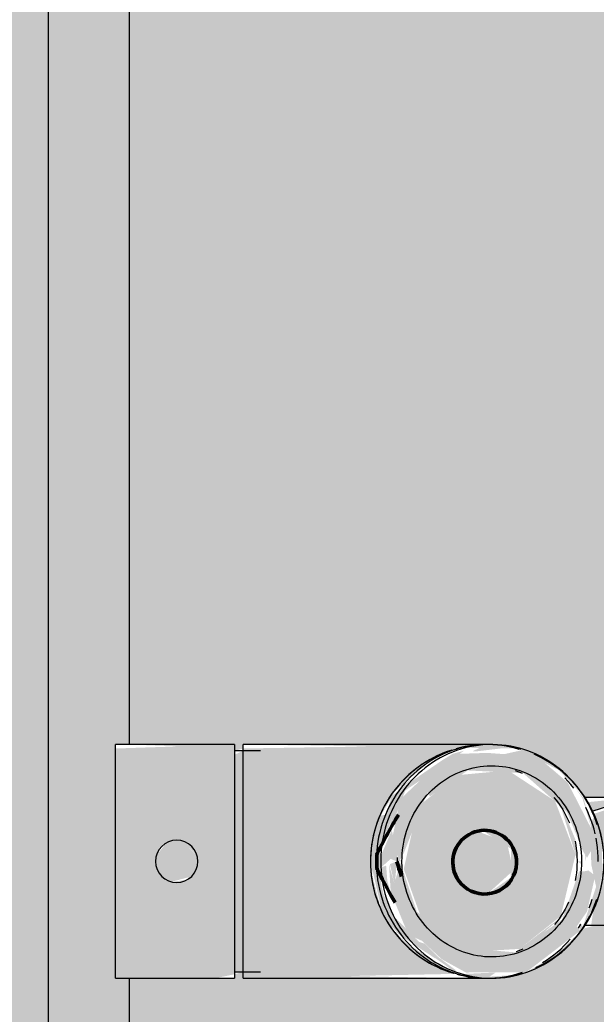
# Model space of a CAD drawing. Header units: inches. Extents: x -4266 to -1814, y 9706 to 12441.
# Drawn here: x -3603.19 to -3597.85, y 10604.27 to 10613.49 of the extents above; entities that cross this region are included whole.
import ezdxf

# ---------------------------------------------------------------- set-up
doc = ezdxf.new("R2010")
doc.units = ezdxf.units.IN
doc.header["$MEASUREMENT"] = 0
for name, color, linetype, lineweight in [('0-1', 7, 'Continuous', 5), ('0-2', 10, 'Continuous', 13), ('A-ANNO-DIMS', 211, 'Continuous', 9), ('A-ANNO-DIMS-96', 211, 'Continuous', 9), ('A-GENM-1', 11, 'Continuous', 9), ('A-GENM-2', 7, 'Continuous', 9), ('A-GENM-3', 250, 'Continuous', 50), ('A-WALL-1', 8, 'Continuous', 5), ('A-WALL-4', 10, 'Continuous', 13), ('P-SANR-FIXT-3', 55, 'Continuous', 9), ('Q-CASE-1', 53, 'Continuous', 9), ('Q-CASE-2', 7, 'Continuous', 9)]:
    doc.layers.add(name, color=color, linetype=linetype, lineweight=lineweight)
doc.styles.add('Century Gothic', font='ufonts.com_century-gothic.ttf', dxfattribs={"height": 9})
doc.dimstyles.new('OD__1_16__Tol__', dxfattribs={"dimscale": 12, "dimtxt": 9.397514, "dimasz": 1, "dimexe": 0.75, "dimexo": 0.5, "dimgap": 0.125, "dimtad": 1, "dimdec": 4, "dimrnd": 0.0625, "dimzin": 3, "dimdsep": 46, "dimlunit": 4, "dimtxsty": 'Century Gothic', "dimblk1": 'OBLIQUE', "dimblk2": 'OBLIQUE', "dimsah": 1, "dimcen": 0.09, "dimdle": 0.75, "dimazin": 0, "dimtfac": 1, "dimtdec": 4, "dimtix": 1, "dimtmove": 0, "dimatfit": 3, "dimfxl": 1, "dimtvp": 1, "dimtfill": 1, "dimfrac": 2, "dimtolj": 1, "dimtzin": 0, "dimarcsym": 2})

# ---------------------------------------------------------------- blocks, each defined once
blk = doc.blocks.new('Vanity Cabinet-Double Door - 33_-V74-FLOOR PLAN - 1ST FLOOR')
at = {"layer": 'Q-CASE-1'}
h = blk.add_hatch(color=256, dxfattribs=at)
h.paths.add_polyline_path([(16.4877, 3.6597), (16.4877, 5.0785), (1.5866, 5.0785), (1.6222, 4.9488), (1.6798, 4.8979), (1.8617, 4.7047), (2.0258, 4.4272), (2.0517, 4.2751), (2.0787, 3.8784), (2.0418, 1.8057), (2.0197, 1.8057), (2.0418, 1.7276), (2.0787, 1.7276), (2.0787, 0.75), (16.4877, 0.75)], flags=0)
h.paths.add_polyline_path([(0.4055, 4.9694), (0.4055, 5.0785), (-15.0123, 5.0785), (-15.0123, 0.75), (-0.0866, 0.75), (-0.0497, 1.7276), (-0.0276, 1.7276), (-0.0497, 1.8057), (-0.0866, 1.8057), (-0.0497, 4.3497), (0.1495, 4.7295), (0.3597, 4.9454), (0.385, 4.9537)], flags=0)
blk.add_hatch(color=256, dxfattribs=at).paths.add_polyline_path([(17.2377, 0), (16.4877, 0.75), (2.0787, 0.75), (2.0418, 0.6246), (-0.0866, 0.6246), (-0.0866, 0.75), (-15.0123, 0.75), (-15.7623, 0), (15.7198, 0)], flags=0)
at = {"layer": 'Q-CASE-2'}
for p, q in [((-15.0123, 0.75), (-0.0866, 0.75)), ((2.0787, 0.75), (16.4877, 0.75))]:
    blk.add_line(p, q, dxfattribs=at)
blk = doc.blocks.new('kitchen_faucet_14143 - kitchen_faucet_14143-V167-FLOOR PLAN - 1ST FLOOR')
at = {"layer": 'A-GENM-1'}
h = blk.add_hatch(color=256, dxfattribs=at)
h.paths.add_polyline_path([(0, 1.0827), (-0.0787, 1.0297), (0.2802, 1.0458)], flags=0)
h.paths.add_polyline_path([(0.3525, 1.0158), (0.7952, 0.7269), (0.6375, 0.8638), (0.4098, 0.9921), (0.3529, 1.0157)], flags=0)
h.paths.add_polyline_path([(-0.4466, 0.9769), (-0.6531, 0.8518), (-0.4545, 0.9722)], flags=0)
h.paths.add_polyline_path([(0.2174, 0.8425), (-0.3002, 0.8107), (-0.6821, 0.506), (-0.8181, -0.0632), (-0.6288, -0.5582), (-0.1935, -0.8425), (0.2737, -0.7992), (0.6454, -0.5062), (0.7741, 0.0718), (0.6052, 0.5445), (0.2588, 0.8107)], flags=0)
h.paths.add_polyline_path([(-0.8789, 0), (-0.8376, 0), (-0.8712, 0.0252)], flags=0)
h.paths.add_polyline_path([(-0.8841, 0.611), (-0.9969, 0.3982), (-1.066, 0.127), (-1.0636, -0.1447), (-0.991, -0.4125), (-0.963, -0.3683), (-0.9602, -0.0936), (-0.9646, 0.0316), (-1.009, 0.2348), (-0.8997, 0.5633)], flags=0)
h.paths.add_polyline_path([(0.8373, 0), (0.7962, 0), (0.829, -0.0401)], flags=0)
h.paths.add_polyline_path([(0.8858, 0), (0.8578, 0.0079), (0.8854, -0.0012)], flags=0)
h.paths.add_polyline_path([(0.8841, 0.611), (0.9828, 0.2175), (0.9838, 0.1311), (0.9838, 0.0569), (0.8956, -0.0226), (1.0093, -0.0907), (0.984, -0.1308), (1.003, -0.212), (0.9422, -0.4323), (0.9858, -0.4249), (1.0458, -0.2802), (1.0827, 0), (0.9838, 0.4298), (0.8877, 0.6064)], flags=0)
h.paths.add_polyline_path([(-0.002, 0.3017), (0.2697, 0.1322), (0.2916, -0.1171), (0.0364, -0.2803), (-0.2219, -0.1153), (-0.2159, 0.1517), (-0.0299, 0.2821)], flags=0)
h.paths.add_polyline_path([(0.8506, -0.6548), (0.4963, -0.9563), (0.6445, -0.8585), (0.8299, -0.6818)], flags=0)
h.paths.add_polyline_path([(-0.8506, -0.6548), (-0.634, -0.8666), (-0.8249, -0.6735)], flags=0)
h.paths.add_polyline_path([(0.1122, -1.0181), (-0.2056, -1.0556), (0, -1.0827), (0.1358, -1.0215)], flags=0)
for points in [[(-0.3577, 1.0297), (-0.6553, 0.8017), (-0.7911, 0.6967), (-0.8566, 0.6368), (-0.8284, 0.6044), (-0.9246, 0.4645), (-1.0006, 0.1324), (-0.9371, 0.084), (-0.8938, 0.0936), (-0.8502, 0.0936), (-0.6949, 0.5392), (-0.2558, 0.8425), (0.2737, 0.7992), (0.6533, 0.4651), (0.8041, 0.0129), (0.8616, 0.2039), (0.9108, 0.0285), (0.8945, 0.2858), (0.732, 0.6785), (0.6052, 0.7364), (0.4212, 0.907), (0.1978, 1.0297), (-0.342, 1.0278)], [(2.2638, 1.0827), (0.289, 1.0421), (0.66, 0.8466), (0.8781, 0.6297), (0.9981, 0.3953), (1.0653, 0.1319), (1.0631, -0.1486), (0.9847, -0.4278), (0.8506, -0.6548), (0.6375, -0.8638), (0.4043, -0.9944), (0.2802, -1.0458), (0, -1.0827), (2.2638, -1.0458), (2.2638, 1.0458)], [(2.2638, 1.0236), (2.2638, -1.0236), (2.3419, -0.9887), (2.3419, 1.0236)], [(2.9294, 0.1901), (2.7392, 0.1392), (2.6883, -0.0509), (2.8275, -0.1901), (2.9769, -0.1705), (3.0686, -0.0509), (3.0176, 0.1392)], [(-1.072, -0.0811), (-6.351, -1.824), (-6.2575, -2.0265), (-6.2397, -2.1741), (-0.9806, -0.4376), (-1.068, -0.1118), (-1.0719, -0.082)], [(0.815, 0), (0.7705, -0.0837), (0.5538, -0.6406), (0.5309, -0.6016), (0.1814, -0.8425), (-0.3329, -0.8173), (-0.738, -0.4587), (-0.8881, -0.0936), (-0.9245, -0.0331), (-0.9602, -0.0936), (-0.9829, -0.2669), (-0.7448, -0.7316), (-0.5036, -0.9376), (-0.3191, -1.0297), (-0.1568, -0.9935), (0, -1.005), (0.3089, -0.9947), (0.5211, -0.8295), (0.5471, -0.8206), (0.8051, -0.5769), (0.8843, -0.1985), (0.829, -0.0401)]]:
    blk.add_hatch(color=256, dxfattribs=at).paths.add_polyline_path(points, flags=0)
h = blk.add_hatch(color=256, dxfattribs=at)
h.paths.add_polyline_path([(-0.3346, 1.0297), (-0.2934, 1.0222), (-0.3219, 1.0285)], flags=0)
h.paths.add_polyline_path([(0.3333, 1.0297), (0.376, 0.9876), (0.3346, 1.0297)], flags=0)
h.paths.add_polyline_path([(0.4835, 0.8987), (0.8555, 0.5193), (0.9754, 0.2802), (0.8877, 0.6), (0.818, 0.6785), (0.4836, 0.8987)], flags=0)
h.paths.add_polyline_path([(0.289, 1.0297), (0.4445, 0.921), (0.2954, 1.0297)], flags=0)
h.paths.add_polyline_path([(-0.7601, 0.7205), (-0.8841, 0.611), (-0.8655, 0.5701), (-0.8566, 0.6368), (-0.8571, 0.6459), (-0.7647, 0.717)], flags=0)
h = blk.add_hatch(color=256, dxfattribs=at)
h.paths.add_polyline_path([(0.2775, 1.0421), (0.2985, 1.0027), (0.4532, 0.8867), (0.5784, 0.7638), (0.653, 0.7392), (0.7982, 0.5992), (0.7185, 0.7217), (0.5011, 0.8833), (0.2868, 1.0321)], flags=0)
h.paths.add_polyline_path([(-0.2588, 0.8425), (-0.3257, 0.8228), (-0.7302, 0.4842), (-0.6776, 0.5207), (-0.2711, 0.833)], flags=0)
h = blk.add_hatch(color=256, dxfattribs=at)
h.paths.add_polyline_path([(2.5203, 1.0827), (2.3419, 1.0458), (2.3419, -1.0827), (3.4449, -1.0458), (3.4449, 1.0827), (3.3195, 1.0827)], flags=0)
h.paths.add_polyline_path([(2.9294, 0.1901), (3.0264, 0.1063), (3.046, -0.1013), (2.9769, -0.1705), (2.8009, -0.1636), (2.6883, -0.0509), (2.78, 0.1705)], flags=0)
h = blk.add_hatch(color=256, dxfattribs=at)
h.paths.add_polyline_path([(-6.2992, 0.5906), (-6.2992, -0.5906), (-4.172, -0.5505), (-4.1133, -0.5704), (-3.8111, -0.5906), (-2.5781, -0.5704), (-1.0763, -0.0485), (-1.0613, 0.1621), (-0.9889, 0.4176), (-0.963, 0.5906), (-3.9982, 0.5677), (-4.044, 0.5906), (-4.3739, 0.5906)], flags=0)
h.paths.add_polyline_path([(-0.9705, -0.462), (-1.366, -0.5906), (-0.9318, -0.5489), (-0.963, -0.4801)], flags=0)
h = blk.add_hatch(color=256, dxfattribs=at)
h.paths.add_polyline_path([(-0.002, 0.3017), (-0.2396, 0.0857), (-0.1824, -0.1784), (0.0725, -0.2707), (0.2916, -0.1171), (0.2649, 0.1774), (0.0146, 0.294)], flags=0)
h.paths.add_polyline_path([(-6.9672, -1.8966), (-7.1107, -2.1595), (-6.9672, -2.408), (-6.6531, -2.3754), (-6.5463, -2.1141), (-6.6719, -1.8966), (-6.965, -1.8966)], flags=0)
h = blk.add_hatch(color=256, dxfattribs=at)
h.paths.add_polyline_path([(0.9025, 0.2599), (0.9257, 0.1842), (0.9376, 0.0389), (1.0215, 0.0715), (0.922, 0.2289)], flags=0)
h.paths.add_polyline_path([(0.8578, 0.2208), (0.8373, 0), (0.9023, 0.0252), (0.8585, 0.2175)], flags=0)
h.paths.add_polyline_path([(0.8373, 0), (0.8379, -0.0656), (0.8843, -0.2886), (0.984, -0.057), (0.8578, -0.0079)], flags=0)
h = blk.add_hatch(color=256, dxfattribs=at)
h.paths.add_polyline_path([(-0.9118, 0), (-0.9118, -0.1293), (-0.9058, -0.0271)], flags=0)
h.paths.add_polyline_path([(-0.8376, 0), (-0.816, -0.2049), (-0.6669, -0.5607), (-0.6856, -0.4945), (-0.8362, -0.0045)], flags=0)
h.paths.add_polyline_path([(0.9467, -0.1898), (0.8692, -0.3683), (0.7591, -0.6576), (0.2159, -1.0248), (0.319, -0.9972), (0.4215, -0.9341), (0.7971, -0.6769), (0.9427, -0.2064)], flags=0)
h = blk.add_hatch(color=256, dxfattribs=at)
h.paths.add_polyline_path([(0.984, -0.1308), (0.9238, -0.284), (0.7868, -0.6862), (0.6151, -0.8206), (0.7245, -0.7464), (0.8877, -0.6), (1.0093, -0.1985)], flags=0)
h.paths.add_polyline_path([(-0.9746, -0.2864), (-0.8919, -0.587), (-0.8172, -0.679), (-0.8826, -0.5841), (-0.9657, -0.3071)], flags=0)
h.paths.add_polyline_path([(0.6607, -0.7517), (0.5211, -0.8658), (0.6502, -0.7638)], flags=0)
at = {"layer": 'A-GENM-2'}
for p, q in [((2.2638, 1.0827), (0, 1.0827)), ((2.3419, 1.0236), (2.1014, 1.0236)), ((2.2638, 1.0827), (2.2638, -1.0827)), ((3.4449, 1.0827), (2.3419, 1.0827)), ((2.3419, -1.0827), (2.3419, 1.0827)), ((3.4449, 1.0827), (3.4449, -1.0827)), ((-0.8999, 0.5906), (-6.2992, 0.5906)), ((-0.8444, 0.6188), (-0.8672, 0.5829)), ((-0.6454, 0.5591), (-0.6239, 0.5862)), ((0.8322, 0), (0.8315, -0.0356)), ((-6.2431, -2.1752), (-0.9705, -0.462)), ((-1.366, -0.5906), (-0.8999, -0.5906)), ((0, -1.0827), (2.2638, -1.0827)), ((2.1014, -1.0236), (2.3419, -1.0236)), ((2.3419, -1.0827), (3.4449, -1.0827))]:
    blk.add_line(p, q, dxfattribs=at)
at = {"layer": 'A-GENM-2', "flags": 128}
for points in [[(-0.0414, 1.0827), (-0.0828, 1.0818), (-0.1241, 1.0792), (-0.1652, 1.0748), (-0.2062, 1.0687), (-0.2469, 1.0609), (-0.2873, 1.0513), (-0.3272, 1.0401), (-0.3667, 1.0272), (-0.4056, 1.0126), (-0.444, 0.9964), (-0.4816, 0.9786), (-0.5186, 0.9592), (-0.5548, 0.9383), (-0.5901, 0.9159), (-0.6246, 0.8921), (-0.658, 0.8668), (-0.6905, 0.8401), (-0.722, 0.8121), (-0.7523, 0.7828), (-0.7815, 0.7523), (-0.8095, 0.7206), (-0.8362, 0.6877), (-0.8617, 0.6538), (-0.8858, 0.6188), (-0.9086, 0.5829), (-0.93, 0.546), (-0.95, 0.5083), (-0.9685, 0.4698), (-0.9856, 0.4305), (-1.0011, 0.3906), (-1.0152, 0.3501)], [(0.2687, 1.0488), (0.2265, 1.0587), (0.184, 1.0669), (0.1412, 1.0734), (0.0982, 1.0782), (0.055, 1.0813), (0.0117, 1.0826), (-0.0316, 1.0822), (-0.0749, 1.0801), (-0.118, 1.0762), (-0.1609, 1.0706), (-0.2036, 1.0634), (-0.246, 1.0544), (-0.288, 1.0437), (-0.3295, 1.0313)], [(0.2687, 1.0488), (0.2265, 1.0587), (0.184, 1.0669), (0.1412, 1.0734), (0.0982, 1.0782), (0.055, 1.0813), (0.0117, 1.0826), (-0.0316, 1.0822), (-0.0749, 1.0801), (-0.118, 1.0762), (-0.1609, 1.0706), (-0.2036, 1.0634), (-0.246, 1.0544), (-0.288, 1.0437), (-0.3295, 1.0313)], [(0.2687, 1.0488), (0.2265, 1.0587), (0.184, 1.0669), (0.1412, 1.0734), (0.0982, 1.0782), (0.055, 1.0813), (0.0117, 1.0826), (-0.0316, 1.0822), (-0.0749, 1.0801), (-0.118, 1.0762), (-0.1609, 1.0706), (-0.2036, 1.0634), (-0.246, 1.0544), (-0.288, 1.0437), (-0.3295, 1.0313)], [(0.2687, 1.0488), (0.2265, 1.0587), (0.184, 1.0669), (0.1412, 1.0734), (0.0982, 1.0782), (0.055, 1.0813), (0.0117, 1.0826), (-0.0316, 1.0822), (-0.0749, 1.0801), (-0.118, 1.0762), (-0.1609, 1.0706), (-0.2036, 1.0634), (-0.246, 1.0544), (-0.288, 1.0437), (-0.3295, 1.0313)], [(0.2687, 1.0488), (0.2265, 1.0587), (0.184, 1.0669), (0.1412, 1.0734), (0.0982, 1.0782), (0.055, 1.0813), (0.0117, 1.0826), (-0.0316, 1.0822), (-0.0749, 1.0801), (-0.118, 1.0762), (-0.1609, 1.0706), (-0.2036, 1.0634), (-0.246, 1.0544), (-0.288, 1.0437), (-0.3295, 1.0313)], [(0.2687, 1.0488), (0.2265, 1.0587), (0.184, 1.0669), (0.1412, 1.0734), (0.0982, 1.0782), (0.055, 1.0813), (0.0117, 1.0826), (-0.0316, 1.0822), (-0.0749, 1.0801), (-0.118, 1.0762), (-0.1609, 1.0706), (-0.2036, 1.0634), (-0.246, 1.0544), (-0.288, 1.0437), (-0.3295, 1.0313)], [(0, 1.0827), (-0.0414, 1.0818), (-0.0827, 1.0792), (-0.1239, 1.0748), (-0.1648, 1.0687), (-0.2055, 1.0609), (-0.2459, 1.0513), (-0.2858, 1.0401), (-0.3253, 1.0272)], [(0.9877, 0), (0.9869, 0.0431), (0.9844, 0.0861), (0.9803, 0.129), (0.9747, 0.1717), (0.9674, 0.2141), (0.9585, 0.2561), (0.948, 0.2978), (0.9359, 0.339), (0.9223, 0.3797), (0.9072, 0.4198), (0.8905, 0.4593), (0.8724, 0.498), (0.8528, 0.5359), (0.8318, 0.573), (0.8093, 0.6092), (0.7856, 0.6444), (0.7604, 0.6787), (0.734, 0.7118), (0.7064, 0.7439), (0.6775, 0.7747), (0.6475, 0.8043), (0.6164, 0.8327), (0.5841, 0.8597), (0.5509, 0.8854), (0.5167, 0.9096), (0.4816, 0.9324), (0.4457, 0.9538), (0.4089, 0.9735), (0.3714, 0.9918), (0.3333, 1.0084), (0.2945, 1.0234), (0.2551, 1.0368), (0.2153, 1.0485), (0.1751, 1.0585), (0.1345, 1.0668), (0.0936, 1.0733), (0.0524, 1.0782), (0.0112, 1.0813), (-0.0302, 1.0826), (-0.0414, 1.0827)], [(1.0291, 0), (1.0282, 0.0431), (1.0258, 0.0861), (1.0217, 0.129), (1.016, 0.1717), (1.0087, 0.2141), (0.9998, 0.2561), (0.9894, 0.2978), (0.9773, 0.339), (0.9637, 0.3797), (0.9486, 0.4198), (0.9319, 0.4593), (0.9138, 0.498), (0.8942, 0.5359), (0.8731, 0.573), (0.8507, 0.6092), (0.8269, 0.6444), (0.8018, 0.6787), (0.7754, 0.7118), (0.7478, 0.7439), (0.7189, 0.7747), (0.6889, 0.8043), (0.6577, 0.8327), (0.6255, 0.8597), (0.5923, 0.8854), (0.5581, 0.9096), (0.523, 0.9324), (0.4871, 0.9538), (0.4503, 0.9735), (0.4128, 0.9918), (0.3747, 1.0084), (0.3359, 1.0234), (0.2965, 1.0368), (0.2567, 1.0485), (0.2164, 1.0585), (0.1758, 1.0668), (0.1349, 1.0733), (0.0938, 1.0782), (0.0525, 1.0813), (0.0112, 1.0826), (0, 1.0827)], [(1.0827, 0), (1.0818, 0.0433), (1.0792, 0.0865), (1.0749, 0.1296), (1.0688, 0.1725), (1.0611, 0.2151), (1.0516, 0.2574), (1.0405, 0.2992), (1.0277, 0.3406), (1.0133, 0.3814), (0.9972, 0.4216), (0.9796, 0.4612), (0.9603, 0.5), (0.9396, 0.538), (0.9173, 0.5751), (0.8936, 0.6113), (0.8684, 0.6466), (0.8419, 0.6808), (0.814, 0.7139), (0.7848, 0.7459), (0.7543, 0.7767), (0.7226, 0.8062), (0.6898, 0.8345), (0.6559, 0.8614), (0.6209, 0.8869), (0.585, 0.911), (0.5481, 0.9337), (0.5103, 0.9549), (0.4717, 0.9745), (0.4324, 0.9926), (0.3923, 1.0091), (0.3516, 1.024), (0.3104, 1.0372)], [(-0.4506, 0.9845), (-0.4896, 0.9657), (-0.5278, 0.9453), (-0.5652, 0.9235), (-0.6016, 0.9001), (-0.6372, 0.8753), (-0.6717, 0.8492), (-0.7051, 0.8216), (-0.7374, 0.7928), (-0.7685, 0.7626), (-0.7984, 0.7313), (-0.827, 0.6988), (-0.8542, 0.6652), (-0.8802, 0.6305), (-0.9047, 0.5948), (-0.9277, 0.5581), (-0.9493, 0.5206), (-0.9694, 0.4822), (-0.9879, 0.443), (-1.0048, 0.4032), (-1.0201, 0.3627)], [(-0.4506, 0.9845), (-0.4896, 0.9657), (-0.5278, 0.9453), (-0.5652, 0.9235), (-0.6016, 0.9001), (-0.6372, 0.8753), (-0.6717, 0.8492), (-0.7051, 0.8216), (-0.7374, 0.7928), (-0.7685, 0.7626), (-0.7984, 0.7313), (-0.827, 0.6988), (-0.8542, 0.6652)], [(-0.4506, 0.9845), (-0.4896, 0.9657), (-0.5278, 0.9453), (-0.5652, 0.9235), (-0.6016, 0.9001), (-0.6372, 0.8753), (-0.6717, 0.8492), (-0.7051, 0.8216), (-0.7374, 0.7928), (-0.7685, 0.7626), (-0.7984, 0.7313), (-0.827, 0.6988), (-0.8542, 0.6652)], [(-0.4506, 0.9845), (-0.4896, 0.9657), (-0.5278, 0.9453), (-0.5652, 0.9235), (-0.6016, 0.9001), (-0.6372, 0.8753), (-0.6717, 0.8492), (-0.7051, 0.8216), (-0.7374, 0.7928), (-0.7685, 0.7626), (-0.7984, 0.7313), (-0.827, 0.6988), (-0.8542, 0.6652)], [(-0.4506, 0.9845), (-0.4896, 0.9657), (-0.5278, 0.9453), (-0.5652, 0.9235), (-0.6016, 0.9001), (-0.6372, 0.8753), (-0.6717, 0.8492), (-0.7051, 0.8216), (-0.7374, 0.7928), (-0.7685, 0.7626), (-0.7984, 0.7313), (-0.827, 0.6988), (-0.8542, 0.6652)], [(-0.4506, 0.9845), (-0.4896, 0.9657), (-0.5278, 0.9453), (-0.5652, 0.9235), (-0.6016, 0.9001), (-0.6372, 0.8753), (-0.6717, 0.8492), (-0.7051, 0.8216), (-0.7374, 0.7928), (-0.7685, 0.7626), (-0.7984, 0.7313), (-0.827, 0.6988), (-0.8542, 0.6652)], [(-0.5134, 0.9383), (-0.5487, 0.9159), (-0.5832, 0.8921), (-0.6167, 0.8668), (-0.6491, 0.8401), (-0.6806, 0.8121), (-0.7109, 0.7828), (-0.7401, 0.7523), (-0.7681, 0.7206)], [(0.8684, 0.6466), (0.8419, 0.6808), (0.814, 0.7139), (0.7848, 0.7459), (0.7543, 0.7767), (0.7226, 0.8062), (0.6898, 0.8345), (0.6559, 0.8614), (0.6209, 0.8869), (0.585, 0.911), (0.5481, 0.9337), (0.5103, 0.9549), (0.4717, 0.9745), (0.4324, 0.9926), (0.3923, 1.0091)], [(0.8684, 0.6466), (0.8419, 0.6808), (0.814, 0.7139), (0.7848, 0.7459), (0.7543, 0.7767), (0.7226, 0.8062), (0.6898, 0.8345), (0.6559, 0.8614), (0.6209, 0.8869), (0.585, 0.911), (0.5481, 0.9337), (0.5103, 0.9549), (0.4717, 0.9745), (0.4324, 0.9926), (0.3923, 1.0091)], [(0.8684, 0.6466), (0.8419, 0.6808), (0.814, 0.7139), (0.7848, 0.7459), (0.7543, 0.7767), (0.7226, 0.8062), (0.6898, 0.8345), (0.6559, 0.8614), (0.6209, 0.8869), (0.585, 0.911), (0.5481, 0.9337), (0.5103, 0.9549), (0.4717, 0.9745), (0.4324, 0.9926), (0.3923, 1.0091)], [(0.8684, 0.6466), (0.8419, 0.6808), (0.814, 0.7139), (0.7848, 0.7459), (0.7543, 0.7767), (0.7226, 0.8062), (0.6898, 0.8345), (0.6559, 0.8614), (0.6209, 0.8869), (0.585, 0.911), (0.5481, 0.9337), (0.5103, 0.9549), (0.4717, 0.9745), (0.4324, 0.9926), (0.3923, 1.0091)], [(0.8684, 0.6466), (0.8419, 0.6808), (0.814, 0.7139), (0.7848, 0.7459), (0.7543, 0.7767), (0.7226, 0.8062), (0.6898, 0.8345), (0.6559, 0.8614), (0.6209, 0.8869), (0.585, 0.911), (0.5481, 0.9337), (0.5103, 0.9549), (0.4717, 0.9745), (0.4324, 0.9926), (0.3923, 1.0091)], [(-0.8736, 0), (-0.8729, 0.0356), (-0.8709, 0.0712), (-0.8675, 0.1067), (-0.8628, 0.142), (-0.8568, 0.177), (-0.8494, 0.2118), (-0.8408, 0.2462), (-0.8308, 0.2802), (-0.8196, 0.3137), (-0.8072, 0.3468), (-0.7935, 0.3792), (-0.7785, 0.411), (-0.7624, 0.4422), (-0.7452, 0.4726), (-0.7268, 0.5023), (-0.7074, 0.5311), (-0.6868, 0.5591), (-0.6653, 0.5862), (-0.6427, 0.6123), (-0.6192, 0.6374), (-0.5948, 0.6615), (-0.5695, 0.6845), (-0.5434, 0.7064), (-0.5165, 0.7272), (-0.4889, 0.7468), (-0.4606, 0.7652), (-0.4316, 0.7824), (-0.402, 0.7983), (-0.3718, 0.813), (-0.3412, 0.8263), (-0.31, 0.8384), (-0.2785, 0.8491), (-0.2466, 0.8585), (-0.2144, 0.8665), (-0.1819, 0.8731), (-0.1492, 0.8784), (-0.1163, 0.8822), (-0.0833, 0.8847), (-0.0503, 0.8858), (-0.0414, 0.8858)], [(-0.3305, 0.813), (-0.2998, 0.8263), (-0.2687, 0.8384)], [(-0.0414, 0.8858), (-0.0083, 0.8851), (0.0247, 0.883), (0.0576, 0.8795), (0.0903, 0.8747), (0.1229, 0.8684), (0.1552, 0.8608), (0.1872, 0.8518), (0.2188, 0.8414), (0.2501, 0.8297), (0.2808, 0.8167), (0.3111, 0.8024), (0.3409, 0.7868), (0.37, 0.77), (0.3986, 0.7519), (0.4264, 0.7326), (0.4535, 0.7121), (0.4798, 0.6905), (0.5053, 0.6678), (0.53, 0.644), (0.5537, 0.6192), (0.5765, 0.5933), (0.5983, 0.5665), (0.6192, 0.5388), (0.6389, 0.5102), (0.6576, 0.4807), (0.6751, 0.4505), (0.6915, 0.4195), (0.7068, 0.3879), (0.7208, 0.3556), (0.7336, 0.3227), (0.7452, 0.2893), (0.7555, 0.2554), (0.7645, 0.2211), (0.7722, 0.1864), (0.7786, 0.1514), (0.7836, 0.1162), (0.7874, 0.0808), (0.7897, 0.0452), (0.7908, 0.0096), (0.7908, 0)], [(-0.8802, 0.6305), (-0.9047, 0.5948), (-0.9277, 0.5581), (-0.9493, 0.5206), (-0.9694, 0.4822), (-0.9879, 0.443), (-1.0048, 0.4032), (-1.0201, 0.3627), (-1.0338, 0.3216), (-1.0458, 0.28), (-1.0562, 0.238), (-1.0649, 0.1955), (-1.0718, 0.1528), (-1.0771, 0.1098), (-1.0806, 0.0666), (-1.0824, 0.0234), (-1.0827, 0)], [(-0.8802, 0.6305), (-0.9047, 0.5948), (-0.9277, 0.5581), (-0.9493, 0.5206), (-0.9694, 0.4822), (-0.9879, 0.443), (-1.0048, 0.4032), (-1.0201, 0.3627), (-1.0338, 0.3216), (-1.0458, 0.28), (-1.0562, 0.238), (-1.0649, 0.1955), (-1.0718, 0.1528), (-1.0771, 0.1098), (-1.0806, 0.0666), (-1.0824, 0.0234), (-1.0827, 0)], [(-0.8802, 0.6305), (-0.9047, 0.5948), (-0.9277, 0.5581), (-0.9493, 0.5206), (-0.9694, 0.4822), (-0.9879, 0.443), (-1.0048, 0.4032), (-1.0201, 0.3627), (-1.0338, 0.3216), (-1.0458, 0.28), (-1.0562, 0.238), (-1.0649, 0.1955), (-1.0718, 0.1528), (-1.0771, 0.1098), (-1.0806, 0.0666), (-1.0824, 0.0234), (-1.0827, 0)], [(-0.8802, 0.6305), (-0.9047, 0.5948), (-0.9277, 0.5581), (-0.9493, 0.5206), (-0.9694, 0.4822), (-0.9879, 0.443), (-1.0048, 0.4032), (-1.0201, 0.3627), (-1.0338, 0.3216), (-1.0458, 0.28), (-1.0562, 0.238), (-1.0649, 0.1955), (-1.0718, 0.1528), (-1.0771, 0.1098), (-1.0806, 0.0666), (-1.0824, 0.0234), (-1.0827, 0)], [(-0.8802, 0.6305), (-0.9047, 0.5948), (-0.9277, 0.5581), (-0.9493, 0.5206), (-0.9694, 0.4822), (-0.9879, 0.443), (-1.0048, 0.4032), (-1.0201, 0.3627), (-1.0338, 0.3216), (-1.0458, 0.28), (-1.0562, 0.238), (-1.0649, 0.1955), (-1.0718, 0.1528), (-1.0771, 0.1098), (-1.0806, 0.0666), (-1.0824, 0.0234), (-1.0827, 0)], [(-0.7521, 0.3792), (-0.7372, 0.411), (-0.7211, 0.4422), (-0.7038, 0.4726), (-0.6854, 0.5023), (-0.666, 0.5311), (-0.6454, 0.5591)], [(1.0827, 0), (1.0818, 0.0433), (1.0792, 0.0865), (1.0749, 0.1296), (1.0688, 0.1725), (1.0611, 0.2151), (1.0516, 0.2574), (1.0405, 0.2992), (1.0277, 0.3406), (1.0133, 0.3814), (0.9972, 0.4216), (0.9796, 0.4612), (0.9603, 0.5), (0.9396, 0.538), (0.9173, 0.5751), (0.8936, 0.6113)], [(1.0827, 0), (1.0818, 0.0433), (1.0792, 0.0865), (1.0749, 0.1296), (1.0688, 0.1725), (1.0611, 0.2151), (1.0516, 0.2574), (1.0405, 0.2992), (1.0277, 0.3406), (1.0133, 0.3814), (0.9972, 0.4216), (0.9796, 0.4612), (0.9603, 0.5), (0.9396, 0.538), (0.9173, 0.5751), (0.8936, 0.6113)], [(1.0827, 0), (1.0818, 0.0433), (1.0792, 0.0865), (1.0749, 0.1296), (1.0688, 0.1725), (1.0611, 0.2151), (1.0516, 0.2574), (1.0405, 0.2992), (1.0277, 0.3406), (1.0133, 0.3814), (0.9972, 0.4216), (0.9796, 0.4612), (0.9603, 0.5), (0.9396, 0.538), (0.9173, 0.5751), (0.8936, 0.6113)], [(1.0827, 0), (1.0818, 0.0433), (1.0792, 0.0865), (1.0749, 0.1296), (1.0688, 0.1725), (1.0611, 0.2151), (1.0516, 0.2574), (1.0405, 0.2992), (1.0277, 0.3406), (1.0133, 0.3814), (0.9972, 0.4216), (0.9796, 0.4612), (0.9603, 0.5), (0.9396, 0.538), (0.9173, 0.5751), (0.8936, 0.6113)], [(1.0827, 0), (1.0818, 0.0433), (1.0792, 0.0865), (1.0749, 0.1296), (1.0688, 0.1725), (1.0611, 0.2151), (1.0516, 0.2574), (1.0405, 0.2992), (1.0277, 0.3406), (1.0133, 0.3814), (0.9972, 0.4216), (0.9796, 0.4612), (0.9603, 0.5), (0.9396, 0.538), (0.9173, 0.5751), (0.8936, 0.6113)], [(-0.9442, 0.4305), (-0.9598, 0.3906), (-0.9738, 0.3501)], [(-0.8322, 0), (-0.8315, 0.0356), (-0.8295, 0.0712), (-0.8261, 0.1067), (-0.8214, 0.142), (-0.8154, 0.177)], [(0.8287, 0.0808), (0.8311, 0.0452), (0.8322, 0.0096), (0.8322, 0)], [(-1.0827, 0), (-1.0818, -0.0433), (-1.0792, -0.0865), (-1.0749, -0.1296), (-1.0688, -0.1725), (-1.0611, -0.2151), (-1.0516, -0.2574), (-1.0405, -0.2992), (-1.0277, -0.3406), (-1.0133, -0.3814), (-0.9972, -0.4216), (-0.9796, -0.4612), (-0.9603, -0.5), (-0.9396, -0.538), (-0.9173, -0.5751), (-0.8936, -0.6113), (-0.8684, -0.6466)], [(-1.0827, 0), (-1.0818, -0.0433), (-1.0792, -0.0865), (-1.0749, -0.1296), (-1.0688, -0.1725), (-1.0611, -0.2151), (-1.0516, -0.2574), (-1.0405, -0.2992), (-1.0277, -0.3406), (-1.0133, -0.3814), (-0.9972, -0.4216), (-0.9796, -0.4612), (-0.9603, -0.5), (-0.9396, -0.538), (-0.9173, -0.5751), (-0.8936, -0.6113)], [(-1.0827, 0), (-1.0818, -0.0433), (-1.0792, -0.0865), (-1.0749, -0.1296), (-1.0688, -0.1725), (-1.0611, -0.2151), (-1.0516, -0.2574), (-1.0405, -0.2992), (-1.0277, -0.3406), (-1.0133, -0.3814), (-0.9972, -0.4216), (-0.9796, -0.4612), (-0.9603, -0.5), (-0.9396, -0.538), (-0.9173, -0.5751), (-0.8936, -0.6113)], [(-1.0827, 0), (-1.0818, -0.0433), (-1.0792, -0.0865), (-1.0749, -0.1296), (-1.0688, -0.1725), (-1.0611, -0.2151), (-1.0516, -0.2574), (-1.0405, -0.2992), (-1.0277, -0.3406), (-1.0133, -0.3814), (-0.9972, -0.4216), (-0.9796, -0.4612), (-0.9603, -0.5), (-0.9396, -0.538), (-0.9173, -0.5751), (-0.8936, -0.6113)], [(-1.0827, 0), (-1.0818, -0.0433), (-1.0792, -0.0865), (-1.0749, -0.1296), (-1.0688, -0.1725), (-1.0611, -0.2151), (-1.0516, -0.2574), (-1.0405, -0.2992), (-1.0277, -0.3406), (-1.0133, -0.3814), (-0.9972, -0.4216), (-0.9796, -0.4612), (-0.9603, -0.5), (-0.9396, -0.538), (-0.9173, -0.5751), (-0.8936, -0.6113)], [(-1.0827, 0), (-1.0818, -0.0433), (-1.0792, -0.0865), (-1.0749, -0.1296), (-1.0688, -0.1725), (-1.0611, -0.2151), (-1.0516, -0.2574), (-1.0405, -0.2992), (-1.0277, -0.3406), (-1.0133, -0.3814), (-0.9972, -0.4216), (-0.9796, -0.4612), (-0.9603, -0.5), (-0.9396, -0.538), (-0.9173, -0.5751), (-0.8936, -0.6113)], [(-1.0187, -0.339), (-1.0051, -0.3797), (-0.9899, -0.4198), (-0.9733, -0.4593), (-0.9552, -0.498), (-0.9356, -0.5359), (-0.9145, -0.573), (-0.8921, -0.6092), (-0.8683, -0.6444), (-0.8432, -0.6787), (-0.8168, -0.7118), (-0.7891, -0.7439), (-0.7603, -0.7747), (-0.7303, -0.8043), (-0.6991, -0.8327), (-0.6669, -0.8597), (-0.6337, -0.8854), (-0.5995, -0.9096), (-0.5644, -0.9324), (-0.5284, -0.9538), (-0.4917, -0.9735), (-0.4542, -0.9918), (-0.416, -1.0084), (-0.3772, -1.0234), (-0.3379, -1.0368), (-0.2981, -1.0485), (-0.2578, -1.0585), (-0.2172, -1.0668), (-0.1763, -1.0733), (-0.1352, -1.0782), (-0.0939, -1.0813), (-0.0526, -1.0826), (-0.0414, -1.0827)], [(-1.0291, 0), (-1.0282, -0.0431), (-1.0258, -0.0861), (-1.0217, -0.129), (-1.016, -0.1717), (-1.0087, -0.2141)], [(-0.0414, -0.8858), (-0.0744, -0.8851), (-0.1074, -0.883), (-0.1403, -0.8795), (-0.1731, -0.8747), (-0.2056, -0.8684), (-0.2379, -0.8608), (-0.2699, -0.8518), (-0.3016, -0.8414), (-0.3328, -0.8297), (-0.3636, -0.8167), (-0.3939, -0.8024), (-0.4237, -0.7868), (-0.4528, -0.77), (-0.4813, -0.7519), (-0.5092, -0.7326), (-0.5363, -0.7121), (-0.5626, -0.6905), (-0.5881, -0.6678), (-0.6127, -0.644), (-0.6365, -0.6192), (-0.6593, -0.5933), (-0.6811, -0.5665), (-0.7019, -0.5388), (-0.7217, -0.5102), (-0.7403, -0.4807), (-0.7579, -0.4505), (-0.7743, -0.4195), (-0.7895, -0.3879), (-0.8036, -0.3556), (-0.8164, -0.3227), (-0.8279, -0.2893), (-0.8382, -0.2554), (-0.8472, -0.2211), (-0.8549, -0.1864), (-0.8613, -0.1514), (-0.8664, -0.1162), (-0.8701, -0.0808), (-0.8725, -0.0452), (-0.8735, -0.0096), (-0.8736, 0)], [(-0.8136, -0.1864), (-0.8199, -0.1514), (-0.825, -0.1162), (-0.8287, -0.0808), (-0.8311, -0.0452), (-0.8322, -0.0096), (-0.8322, 0)], [(-0.0414, -1.0827), (0, -1.0818), (0.0413, -1.0792), (0.0825, -1.0748), (0.1234, -1.0687), (0.1641, -1.0609), (0.2045, -1.0513), (0.2444, -1.0401), (0.2839, -1.0272), (0.3229, -1.0126), (0.3612, -0.9964), (0.3989, -0.9786), (0.4358, -0.9592), (0.472, -0.9383), (0.5073, -0.9159), (0.5418, -0.8921), (0.5753, -0.8668), (0.6078, -0.8401), (0.6392, -0.8121), (0.6695, -0.7828), (0.6987, -0.7523), (0.7267, -0.7206), (0.7534, -0.6877), (0.7789, -0.6538), (0.8031, -0.6188), (0.8258, -0.5829), (0.8473, -0.546), (0.8672, -0.5083), (0.8858, -0.4698), (0.9028, -0.4305), (0.9184, -0.3906), (0.9324, -0.3501), (0.9449, -0.309), (0.9558, -0.2674), (0.9651, -0.2255), (0.9728, -0.1831), (0.979, -0.1405), (0.9835, -0.0977), (0.9864, -0.0547), (0.9876, -0.0116), (0.9877, 0)], [(0.7908, 0), (0.7901, -0.0356), (0.7881, -0.0712), (0.7848, -0.1067), (0.7801, -0.142), (0.774, -0.177), (0.7667, -0.2118), (0.758, -0.2462), (0.7481, -0.2802), (0.7369, -0.3137), (0.7244, -0.3468), (0.7107, -0.3792), (0.6958, -0.411), (0.6797, -0.4422), (0.6624, -0.4726), (0.6441, -0.5023), (0.6246, -0.5311), (0.6041, -0.5591), (0.5825, -0.5862), (0.56, -0.6123), (0.5365, -0.6374), (0.5121, -0.6615), (0.4868, -0.6845), (0.4607, -0.7064), (0.4338, -0.7272), (0.4061, -0.7468), (0.3778, -0.7652), (0.3488, -0.7824), (0.3192, -0.7983), (0.2891, -0.813), (0.2584, -0.8263), (0.2273, -0.8384), (0.1957, -0.8491), (0.1638, -0.8585), (0.1316, -0.8665), (0.0991, -0.8731), (0.0664, -0.8784), (0.0336, -0.8822), (0.0006, -0.8847), (-0.0325, -0.8858), (-0.0414, -0.8858)], [(0, -1.0827), (0.0414, -1.0818), (0.0827, -1.0792), (0.1239, -1.0748), (0.1648, -1.0687), (0.2055, -1.0609), (0.2459, -1.0513), (0.2858, -1.0401), (0.3253, -1.0272), (0.3642, -1.0126), (0.4026, -0.9964), (0.4403, -0.9786), (0.4772, -0.9592), (0.5134, -0.9383), (0.5487, -0.9159), (0.5832, -0.8921), (0.6167, -0.8668), (0.6491, -0.8401), (0.6806, -0.8121), (0.7109, -0.7828), (0.7401, -0.7523), (0.7681, -0.7206), (0.7948, -0.6877), (0.8203, -0.6538), (0.8444, -0.6188), (0.8672, -0.5829), (0.8886, -0.546), (0.9086, -0.5083), (0.9272, -0.4698), (0.9442, -0.4305), (0.9598, -0.3906), (0.9738, -0.3501), (0.9863, -0.309), (0.9972, -0.2674), (1.0065, -0.2255), (1.0142, -0.1831), (1.0204, -0.1405), (1.0249, -0.0977), (1.0277, -0.0547), (1.029, -0.0116), (1.0291, 0)], [(0.3295, -1.0313), (0.3704, -1.0173), (0.4108, -1.0017), (0.4506, -0.9845), (0.4896, -0.9657), (0.5278, -0.9453), (0.5652, -0.9235), (0.6016, -0.9001), (0.6372, -0.8753), (0.6717, -0.8492), (0.7051, -0.8216), (0.7374, -0.7928), (0.7685, -0.7626), (0.7984, -0.7313), (0.827, -0.6988), (0.8542, -0.6652), (0.8802, -0.6305), (0.9047, -0.5948), (0.9277, -0.5581), (0.9493, -0.5206), (0.9694, -0.4822), (0.9879, -0.443), (1.0048, -0.4032), (1.0201, -0.3627), (1.0338, -0.3216), (1.0458, -0.28), (1.0562, -0.238), (1.0649, -0.1955), (1.0718, -0.1528), (1.0771, -0.1098), (1.0806, -0.0666), (1.0824, -0.0234), (1.0827, 0)], [(0.8802, -0.6305), (0.9047, -0.5948), (0.9277, -0.5581), (0.9493, -0.5206), (0.9694, -0.4822), (0.9879, -0.443), (1.0048, -0.4032), (1.0201, -0.3627), (1.0338, -0.3216), (1.0458, -0.28), (1.0562, -0.238), (1.0649, -0.1955), (1.0718, -0.1528), (1.0771, -0.1098), (1.0806, -0.0666), (1.0824, -0.0234), (1.0827, 0)], [(0.8802, -0.6305), (0.9047, -0.5948), (0.9277, -0.5581), (0.9493, -0.5206), (0.9694, -0.4822), (0.9879, -0.443), (1.0048, -0.4032), (1.0201, -0.3627), (1.0338, -0.3216), (1.0458, -0.28), (1.0562, -0.238), (1.0649, -0.1955), (1.0718, -0.1528), (1.0771, -0.1098), (1.0806, -0.0666), (1.0824, -0.0234), (1.0827, 0)], [(0.8802, -0.6305), (0.9047, -0.5948), (0.9277, -0.5581), (0.9493, -0.5206), (0.9694, -0.4822), (0.9879, -0.443), (1.0048, -0.4032), (1.0201, -0.3627), (1.0338, -0.3216), (1.0458, -0.28), (1.0562, -0.238), (1.0649, -0.1955), (1.0718, -0.1528), (1.0771, -0.1098), (1.0806, -0.0666), (1.0824, -0.0234), (1.0827, 0)], [(0.8802, -0.6305), (0.9047, -0.5948), (0.9277, -0.5581), (0.9493, -0.5206), (0.9694, -0.4822), (0.9879, -0.443), (1.0048, -0.4032), (1.0201, -0.3627), (1.0338, -0.3216), (1.0458, -0.28), (1.0562, -0.238), (1.0649, -0.1955), (1.0718, -0.1528), (1.0771, -0.1098), (1.0806, -0.0666), (1.0824, -0.0234), (1.0827, 0)], [(0.8802, -0.6305), (0.9047, -0.5948), (0.9277, -0.5581), (0.9493, -0.5206), (0.9694, -0.4822), (0.9879, -0.443), (1.0048, -0.4032), (1.0201, -0.3627), (1.0338, -0.3216), (1.0458, -0.28), (1.0562, -0.238), (1.0649, -0.1955), (1.0718, -0.1528), (1.0771, -0.1098), (1.0806, -0.0666), (1.0824, -0.0234), (1.0827, 0)], [(-0.9998, -0.2561), (-0.9894, -0.2978), (-0.9773, -0.339), (-0.9637, -0.3797), (-0.9486, -0.4198), (-0.9319, -0.4593), (-0.9138, -0.498)], [(-0.6179, -0.5933), (-0.6397, -0.5665), (-0.6605, -0.5388), (-0.6803, -0.5102), (-0.699, -0.4807), (-0.7165, -0.4505), (-0.7329, -0.4195), (-0.7482, -0.3879), (-0.7622, -0.3556)], [(-0.8419, -0.6808), (-0.814, -0.7139), (-0.7848, -0.7459), (-0.7543, -0.7767), (-0.7226, -0.8062), (-0.6898, -0.8345), (-0.6559, -0.8614), (-0.6209, -0.8869), (-0.585, -0.911), (-0.5481, -0.9337), (-0.5103, -0.9549), (-0.4717, -0.9745)], [(-0.8419, -0.6808), (-0.814, -0.7139), (-0.7848, -0.7459), (-0.7543, -0.7767), (-0.7226, -0.8062), (-0.6898, -0.8345), (-0.6559, -0.8614), (-0.6209, -0.8869), (-0.585, -0.911), (-0.5481, -0.9337), (-0.5103, -0.9549), (-0.4717, -0.9745)], [(-0.8419, -0.6808), (-0.814, -0.7139), (-0.7848, -0.7459), (-0.7543, -0.7767), (-0.7226, -0.8062), (-0.6898, -0.8345), (-0.6559, -0.8614), (-0.6209, -0.8869), (-0.585, -0.911), (-0.5481, -0.9337), (-0.5103, -0.9549), (-0.4717, -0.9745)], [(-0.8419, -0.6808), (-0.814, -0.7139), (-0.7848, -0.7459), (-0.7543, -0.7767), (-0.7226, -0.8062), (-0.6898, -0.8345), (-0.6559, -0.8614), (-0.6209, -0.8869), (-0.585, -0.911), (-0.5481, -0.9337), (-0.5103, -0.9549), (-0.4717, -0.9745)], [(-0.8419, -0.6808), (-0.814, -0.7139), (-0.7848, -0.7459), (-0.7543, -0.7767), (-0.7226, -0.8062), (-0.6898, -0.8345), (-0.6559, -0.8614), (-0.6209, -0.8869), (-0.585, -0.911), (-0.5481, -0.9337), (-0.5103, -0.9549), (-0.4717, -0.9745)], [(-0.8419, -0.6808), (-0.814, -0.7139), (-0.7848, -0.7459), (-0.7543, -0.7767), (-0.7226, -0.8062), (-0.6898, -0.8345), (-0.6559, -0.8614), (-0.6209, -0.8869), (-0.585, -0.911), (-0.5481, -0.9337), (-0.5103, -0.9549), (-0.4717, -0.9745)], [(-0.8018, -0.6787), (-0.7754, -0.7118), (-0.7478, -0.7439), (-0.7189, -0.7747)], [(0.4098, -1.0021), (0.4108, -1.0017), (0.4506, -0.9845), (0.4896, -0.9657), (0.5278, -0.9453), (0.5652, -0.9235), (0.6016, -0.9001), (0.6372, -0.8753), (0.6717, -0.8492), (0.7051, -0.8216), (0.7374, -0.7928), (0.7685, -0.7626), (0.7984, -0.7313), (0.827, -0.6988), (0.8542, -0.6652)], [(0.4098, -1.0021), (0.4108, -1.0017), (0.4506, -0.9845), (0.4896, -0.9657), (0.5278, -0.9453), (0.5652, -0.9235), (0.6016, -0.9001), (0.6372, -0.8753), (0.6717, -0.8492), (0.7051, -0.8216), (0.7374, -0.7928), (0.7685, -0.7626), (0.7984, -0.7313), (0.827, -0.6988), (0.8542, -0.6652)], [(0.4098, -1.0021), (0.4108, -1.0017), (0.4506, -0.9845), (0.4896, -0.9657), (0.5278, -0.9453), (0.5652, -0.9235), (0.6016, -0.9001), (0.6372, -0.8753), (0.6717, -0.8492), (0.7051, -0.8216), (0.7374, -0.7928), (0.7685, -0.7626), (0.7984, -0.7313), (0.827, -0.6988), (0.8542, -0.6652)], [(0.4098, -1.0021), (0.4108, -1.0017), (0.4506, -0.9845), (0.4896, -0.9657), (0.5278, -0.9453), (0.5652, -0.9235), (0.6016, -0.9001), (0.6372, -0.8753), (0.6717, -0.8492), (0.7051, -0.8216), (0.7374, -0.7928), (0.7685, -0.7626), (0.7984, -0.7313), (0.827, -0.6988), (0.8542, -0.6652)], [(0.4098, -1.0021), (0.4108, -1.0017), (0.4506, -0.9845), (0.4896, -0.9657), (0.5278, -0.9453), (0.5652, -0.9235), (0.6016, -0.9001), (0.6372, -0.8753), (0.6717, -0.8492), (0.7051, -0.8216), (0.7374, -0.7928), (0.7685, -0.7626), (0.7984, -0.7313), (0.827, -0.6988), (0.8542, -0.6652)], [(-0.2602, -0.8414), (-0.2914, -0.8297), (-0.3222, -0.8167)], [(-0.3104, -1.0372), (-0.2687, -1.0488), (-0.2265, -1.0587), (-0.184, -1.0669), (-0.1412, -1.0734), (-0.0982, -1.0782), (-0.055, -1.0813), (-0.0117, -1.0826), (0.0316, -1.0822), (0.0749, -1.0801), (0.118, -1.0762), (0.1609, -1.0706), (0.2036, -1.0634), (0.246, -1.0544), (0.288, -1.0437)], [(-0.3104, -1.0372), (-0.2687, -1.0488), (-0.2265, -1.0587), (-0.184, -1.0669), (-0.1412, -1.0734), (-0.0982, -1.0782), (-0.055, -1.0813), (-0.0117, -1.0826), (0.0316, -1.0822), (0.0749, -1.0801), (0.118, -1.0762), (0.1609, -1.0706), (0.2036, -1.0634), (0.246, -1.0544), (0.288, -1.0437)], [(-0.3104, -1.0372), (-0.2687, -1.0488), (-0.2265, -1.0587), (-0.184, -1.0669), (-0.1412, -1.0734), (-0.0982, -1.0782), (-0.055, -1.0813), (-0.0117, -1.0826), (0.0316, -1.0822), (0.0749, -1.0801), (0.118, -1.0762), (0.1609, -1.0706), (0.2036, -1.0634), (0.246, -1.0544), (0.288, -1.0437)], [(-0.3104, -1.0372), (-0.2687, -1.0488), (-0.2265, -1.0587), (-0.184, -1.0669), (-0.1412, -1.0734), (-0.0982, -1.0782), (-0.055, -1.0813), (-0.0117, -1.0826), (0.0316, -1.0822), (0.0749, -1.0801), (0.118, -1.0762), (0.1609, -1.0706), (0.2036, -1.0634), (0.246, -1.0544), (0.288, -1.0437)], [(-0.3104, -1.0372), (-0.2687, -1.0488), (-0.2265, -1.0587), (-0.184, -1.0669), (-0.1412, -1.0734), (-0.0982, -1.0782), (-0.055, -1.0813), (-0.0117, -1.0826), (0.0316, -1.0822), (0.0749, -1.0801), (0.118, -1.0762), (0.1609, -1.0706), (0.2036, -1.0634), (0.246, -1.0544), (0.288, -1.0437)], [(-0.3104, -1.0372), (-0.2687, -1.0488), (-0.2265, -1.0587), (-0.184, -1.0669), (-0.1412, -1.0734), (-0.0982, -1.0782), (-0.055, -1.0813), (-0.0117, -1.0826), (0.0316, -1.0822), (0.0749, -1.0801), (0.118, -1.0762), (0.1609, -1.0706), (0.2036, -1.0634), (0.246, -1.0544), (0.288, -1.0437)], [(-0.2965, -1.0368), (-0.2567, -1.0485), (-0.2164, -1.0585), (-0.1758, -1.0668), (-0.1349, -1.0733), (-0.0938, -1.0782), (-0.0525, -1.0813), (-0.0112, -1.0826), (0, -1.0827)]]:
    blk.add_lwpolyline(points, dxfattribs=at)
at = {"layer": 'A-GENM-2'}
for centre, radius, start, end in [((0, 0), 1.0827, 75, 105), ((0, 0), 1.0827, 37.58894, 70.84758), ((0, 0), 1.0827, 114.55636, 142.41106), ((0, 0), 1.0827, 145.33669, 180), ((0, 0), 1.0827, 360, 35.18577), ((2.8784, 0), 0.1969, 0, 180), ((0, 0), 1.0827, 180, 215.18577), ((0, 0), 1.0827, 325.33669, 360), ((2.8784, 0), 0.1969, 180, 0), ((0, 0), 1.0827, 217.58894, 246.3625), ((0, 0), 1.0827, 289.35475, 322.41106), ((0, 0), 1.0827, 255, 285)]:
    blk.add_arc(centre, radius, start, end, dxfattribs=at)
at = {"layer": 'A-GENM-3'}
for start, end in [(35.03188, 215.03188), (215.03188, 35.03188)]:
    blk.add_arc((0.0239, 0.0076), 0.2953, start, end, dxfattribs=at)
for points in [[(1.0215, 0.0715), (0.9544, 0.2019), (0.8984, 0.3052), (0.8533, 0.3814)], [(0.7957, 0.1409), (0.8081, 0.0975), (0.822, 0.0505), (0.8373, 0)], [(1.0237, 0), (1.0238, 0.0119), (1.0236, 0.0358), (1.0223, 0.0596), (1.0215, 0.0715)], [(0.8237, -0.4299), (0.873, -0.3515), (0.9389, -0.232), (1.0215, -0.0715)], [(1.0215, -0.0715), (1.0223, -0.0596), (1.0236, -0.0358), (1.0238, -0.0119), (1.0237, 0)]]:
    blk.add_open_spline(points, degree=3, dxfattribs=at)
blk = doc.blocks.new('Stainless Steel Farmhous Kitchen Sink - Stainless Steel Farmhous Kitchen Sink-V168-FLOOR PLAN - 1ST FLOOR')
at = {"layer": 'P-SANR-FIXT-3'}
blk.add_hatch(color=256, dxfattribs=at).paths.add_polyline_path([(-33, -16.9558), (-33, -22.2026), (0, -22.2026), (0, -2.2467), (-16.1678, -2.2467), (-16.1508, -2.6562), (-16.039, -3), (-2, -3), (-2, -16.9558), (-31, -16.9558), (-31, -3), (-17.3489, -3), (-17.3489, -2.2467), (-33, -2.2467)], flags=0)
blk = doc.blocks.new('CTR - 1st Phase - Unit Layouts_rvt-1-FLOOR PLAN - 1ST FLOOR')
at = {"layer": 'A-WALL-1'}
h = blk.add_hatch(color=256, dxfattribs=at)
h.paths.add_polyline_path([(-3608.2987, 10554.4394), (-3602.9237, 10554.4394), (-3602.9237, 10658.8228), (-3608.2987, 10658.8228), (-3608.2987, 10566.8144)], flags=0)
h.paths.add_polyline_path([(-3605.2883, 10566.8144), (-3605.2883, 10568.3137), (-3604.7998, 10568.3137), (-3604.7998, 10566.8144)], flags=0)
at = {"layer": 'A-WALL-4'}
blk.add_line((-3602.9237, 10658.8228), (-3602.9237, 10554.4394), dxfattribs=at)
at = {"layer": '0-2'}
for name, p, rotation in [('Vanity Cabinet-Double Door - 33_-V74-FLOOR PLAN - 1ST FLOOR', (-3602.9237, 10606.6855), 269.9999999999893), ('Stainless Steel Farmhous Kitchen Sink - Stainless Steel Farmhous Kitchen Sink-V168-FLOOR PLAN - 1ST FLOOR', (-3600.0919, 10622.4478), 89.99999999998938), ('kitchen_faucet_14143 - kitchen_faucet_14143-V167-FLOOR PLAN - 1ST FLOOR', (-3598.8542, 10605.6894), 180)]:
    blk.add_blockref(name, p, dxfattribs=dict(at, rotation=rotation))
blk = doc.blocks.new('DIMBLOCK6-FLOOR PLAN - 1ST FLOOR')
at = {"layer": 'A-ANNO-DIMS-96'}
for p, q in [((-3829.3237, 11540.9894), (-3829.3237, 10271.3076)), ((-3829.3237, 10280.3076), (-3829.3237, 11540.9894)), ((-3338.7237, 10282.7929), (-3338.7237, 10271.3076)), ((-3338.7237, 10280.3076), (-3338.7237, 10282.7929)), ((-3838.3237, 10280.3076), (-3338.7237, 10280.3076))]:
    blk.add_line(p, q, dxfattribs=at)
at = {"layer": 'A-ANNO-DIMS-96', "lineweight": 50}
for p, q in [((-3829.3237, 10280.3076), (-3823.3237, 10286.3076)), ((-3338.7237, 10280.3076), (-3332.7237, 10286.3076)), ((-3829.3237, 10280.3076), (-3835.3237, 10274.3076)), ((-3338.7237, 10280.3076), (-3344.7237, 10274.3076))]:
    blk.add_line(p, q, dxfattribs=at)
at = {"layer": 'A-ANNO-DIMS-96', "color": 0, "char_height": 9, "attachment_point": 1, "line_spacing_factor": 0.984502, "style": 'Century Gothic', "bg_fill": 3, "box_fill_scale": 1.25, "bg_fill_color": 256, "bg_fill_true_color": 13158600, "bg_fill_transparency": 0}
for s, insert, width in [('40\' - 10 5/8"', (-3618.2575, 10293.3435), 82.161126), ('490.6', (-3599.7608, 10275.5759), 37.769058)]:
    blk.add_mtext(s, dxfattribs=dict(at, insert=insert, width=width))
blk = doc.blocks.new('_Oblique')
at = {"color": 0, "linetype": 'ByBlock', "lineweight": -2}
blk.add_line((-0.5, -0.5), (0.5, 0.5), dxfattribs=at)

msp = doc.modelspace()

# ---------------------------------------------------------------- block references
at = {"layer": '0-1'}
msp.add_blockref('CTR - 1st Phase - Unit Layouts_rvt-1-FLOOR PLAN - 1ST FLOOR', (0, 0), dxfattribs=at)

# ---------------------------------------------------------------- next in the draw order: dimensions: what is measured, and where the dimension line sits
at = {"layer": 'A-ANNO-DIMS'}
dim = msp.add_linear_dim(base=(-3338.72374, 10280.30762), p1=(-3829.32374, 11546.9894), p2=(-3338.72374, 10288.7929), dimstyle='OD__1_16__Tol__', override={"dimpost": '<>\\X', "dimfxl": 1350.461691}, dxfattribs=at)
dim.commit()
dim.dimension.update_dxf_attribs({"geometry": 'DIMBLOCK6-FLOOR PLAN - 1ST FLOOR', "text_midpoint": (-3584.02374, 10280.30762)})

doc.saveas('drawing.dxf')
